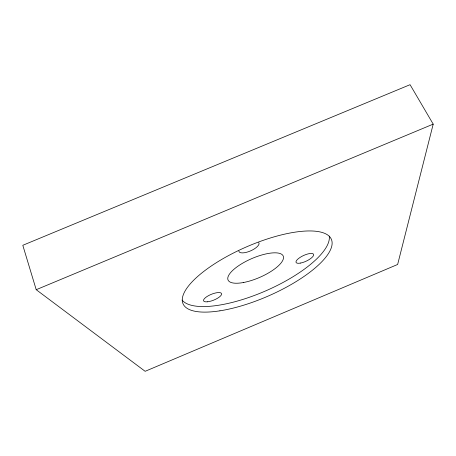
<?xml version="1.0" encoding="UTF-8"?>
<svg xmlns="http://www.w3.org/2000/svg" width="456" height="456" viewBox="0 0 456 456"><rect width="100%" height="100%" fill="white"/><g stroke="black" fill="none" stroke-linecap="round" stroke-linejoin="round"><path stroke-width="0.68" d="M433.2 124.129L397.638 264.474L145.139 371.309L36.212 289.702L22.8 245.294L410.069 84.691L433.2 124.129L36.212 289.702M329.272 236.128A80.592 27.463 -23.5 0 1 265.66 290.899A80.592 27.463 -23.5 0 1 182.069 300.054M258.763 242.552A10.881 4.007 -23.5 0 1 250.315 250.994A10.881 4.007 -23.5 0 1 238.864 250.988M300.635 263.055A9.639 3.118 -24.8 0 0 313.665 254.687A9.639 3.118 -24.8 0 0 300.173 257.355A9.639 3.118 -24.8 0 0 300.635 263.055M243.493 282.509A30.073 10.197 -23.5 0 0 283.455 256.791A30.073 10.197 -23.5 0 0 239.97 264.833A30.073 10.197 -23.5 0 0 243.493 282.509M219.923 310.821A80.866 26.881 -23.5 0 0 332.128 243.139A80.866 26.881 -23.5 0 0 219.467 260.764A80.866 26.881 -23.5 0 0 219.923 310.821M207.28 301.815A9.679 3.146 -22 0 0 221.576 294.337A9.679 3.146 -22 0 0 208.859 295.454A9.679 3.146 -22 0 0 207.28 301.815"/></g></svg>
